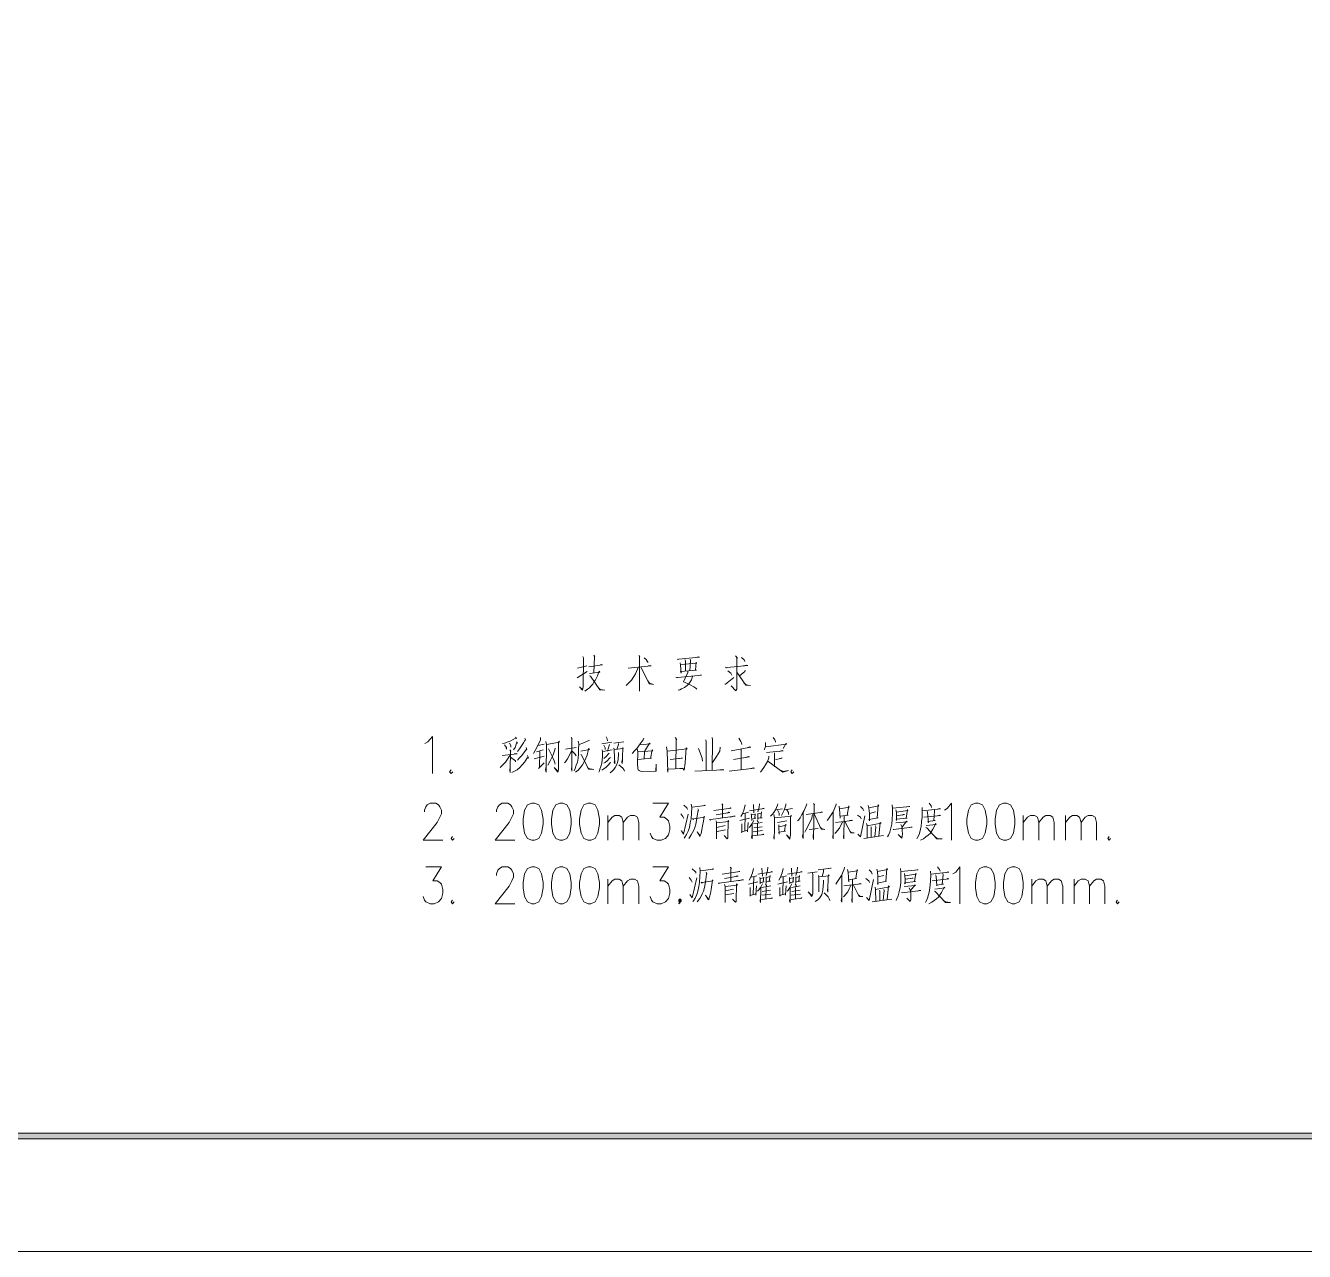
# Model space of a CAD drawing. Header units: millimetres. Extents: x 0 to 414, y 0 to 292.
# Drawn here: x 170.5 to 279.5, y 0 to 104.5 of the extents above; entities that cross this region are included whole.
import ezdxf

# ---------------------------------------------------------------- set-up
doc = ezdxf.new("R2010")
doc.units = ezdxf.units.MM

msp = doc.modelspace()

# ---------------------------------------------------------------- hatches: boundary and pattern name
h = msp.add_hatch(color=0)
h.dxf.hatch_style = 2
h.paths.add_polyline_path([(20.976167, 9.609667), (21.448889, 10.085917), (403.997583, 10.085917), (404.473833, 9.609667)])

# ---------------------------------------------------------------- linework, layer by layer
at = {"color": 0, "lineweight": 0}
for points in [[(0, 0), (0, 292.466889), (414.0835, 292.466889), (414.0835, 0)], [(213.684556, 38.216417), (213.324722, 38.064722), (213.081306, 37.616694), (212.961361, 36.865278), (212.961361, 36.413722), (213.081306, 35.665833), (213.324722, 35.214278), (213.684556, 35.062583), (213.924444, 35.062583), (214.284278, 35.214278), (214.524167, 35.665833), (214.644111, 36.413722), (214.644111, 36.865278), (214.524167, 37.616694), (214.284278, 38.064722), (213.924444, 38.216417)], [(216.083444, 38.216417), (215.723611, 38.064722), (215.483722, 37.616694), (215.363778, 36.865278), (215.363778, 36.413722), (215.483722, 35.665833), (215.723611, 35.214278), (216.083444, 35.062583), (216.323333, 35.062583), (216.683167, 35.214278), (216.923056, 35.665833), (217.043, 36.413722), (217.043, 36.865278), (216.923056, 37.616694), (216.683167, 38.064722), (216.323333, 38.216417)], [(218.485861, 38.216417), (218.126028, 38.064722), (217.886139, 37.616694), (217.766194, 36.865278), (217.766194, 36.413722), (217.886139, 35.665833), (218.126028, 35.214278), (218.485861, 35.062583), (218.72575, 35.062583), (219.085583, 35.214278), (219.325472, 35.665833), (219.445417, 36.413722), (219.445417, 36.865278), (219.325472, 37.616694), (219.085583, 38.064722), (218.72575, 38.216417)], [(251.498806, 38.216417), (251.135444, 38.064722), (250.895556, 37.616694), (250.775611, 36.865278), (250.775611, 36.413722), (250.895556, 35.665833), (251.135444, 35.214278), (251.498806, 35.062583), (251.738694, 35.062583), (252.098528, 35.214278), (252.338417, 35.665833), (252.458361, 36.413722), (252.458361, 36.865278), (252.338417, 37.616694), (252.098528, 38.064722), (251.738694, 38.216417)], [(253.897694, 38.216417), (253.537861, 38.064722), (253.297972, 37.616694), (253.178028, 36.865278), (253.178028, 36.413722), (253.297972, 35.665833), (253.537861, 35.214278), (253.897694, 35.062583), (254.137583, 35.062583), (254.497417, 35.214278), (254.737306, 35.665833), (254.85725, 36.413722), (254.85725, 36.865278), (254.737306, 37.616694), (254.497417, 38.064722), (254.137583, 38.216417)], [(213.684556, 32.79775), (213.324722, 32.649583), (213.081306, 32.198028), (212.961361, 31.446611), (212.961361, 30.998583), (213.081306, 30.247167), (213.324722, 29.795611), (213.684556, 29.647444), (213.924444, 29.647444), (214.284278, 29.795611), (214.524167, 30.247167), (214.644111, 30.998583), (214.644111, 31.446611), (214.524167, 32.198028), (214.284278, 32.649583), (213.924444, 32.79775)], [(216.083444, 32.79775), (215.723611, 32.649583), (215.483722, 32.198028), (215.363778, 31.446611), (215.363778, 30.998583), (215.483722, 30.247167), (215.723611, 29.795611), (216.083444, 29.647444), (216.323333, 29.647444), (216.683167, 29.795611), (216.923056, 30.247167), (217.043, 30.998583), (217.043, 31.446611), (216.923056, 32.198028), (216.683167, 32.649583), (216.323333, 32.79775)], [(218.485861, 32.79775), (218.126028, 32.649583), (217.886139, 32.198028), (217.766194, 31.446611), (217.766194, 30.998583), (217.886139, 30.247167), (218.126028, 29.795611), (218.485861, 29.647444), (218.72575, 29.647444), (219.085583, 29.795611), (219.325472, 30.247167), (219.445417, 30.998583), (219.445417, 31.446611), (219.325472, 32.198028), (219.085583, 32.649583), (218.72575, 32.79775)], [(252.218472, 32.79775), (251.858639, 32.649583), (251.61875, 32.198028), (251.498806, 31.446611), (251.498806, 30.998583), (251.61875, 30.247167), (251.858639, 29.795611), (252.218472, 29.647444), (252.458361, 29.647444), (252.818194, 29.795611), (253.058083, 30.247167), (253.178028, 30.998583), (253.178028, 31.446611), (253.058083, 32.198028), (252.818194, 32.649583), (252.458361, 32.79775)], [(254.617361, 32.79775), (254.257528, 32.649583), (254.017639, 32.198028), (253.897694, 31.446611), (253.897694, 30.998583), (254.017639, 30.247167), (254.257528, 29.795611), (254.617361, 29.647444), (254.85725, 29.647444), (255.217083, 29.795611), (255.456972, 30.247167), (255.580444, 30.998583), (255.580444, 31.446611), (255.456972, 32.198028), (255.217083, 32.649583), (254.85725, 32.79775)], [(226.289306, 29.795611), (226.229333, 29.873222), (226.229333, 29.947306), (226.289306, 30.021389), (226.349278, 30.021389), (226.40925, 29.947306), (226.40925, 29.873222), (226.349278, 29.795611), (226.289306, 29.795611), (226.289306, 30.021389), (226.349278, 30.021389), (226.349278, 29.795611), (226.40925, 29.873222), (226.229333, 29.873222), (226.229333, 29.947306), (226.40925, 29.947306), (226.289306, 29.795611), (226.229333, 29.873222), (226.349278, 30.021389), (226.349278, 29.795611), (226.229333, 29.947306), (226.289306, 30.021389), (226.40925, 29.873222), (226.229333, 29.647444)], [(20.976167, 9.609667), (21.448889, 10.085917), (403.997583, 10.085917), (404.473833, 9.609667)]]:
    msp.add_lwpolyline(points, close=True, dxfattribs=at)
for points in [[(218.051944, 50.729444), (218.094278, 50.605972), (218.073111, 48.150639), (218.051944, 47.97425), (218.006083, 47.850778), (217.745028, 48.125944), (218.006083, 47.900167)], [(218.969167, 50.828222), (219.057361, 50.70475), (219.032667, 50.729444), (218.990333, 49.3395)], [(222.810917, 50.803528), (222.899111, 50.680056), (222.877944, 50.729444), (222.877944, 47.776694), (222.856778, 47.949556), (222.877944, 48.348194)], [(223.269528, 50.605972), (223.445917, 50.457806), (223.530583, 50.334333), (223.597611, 50.207333)], [(226.088222, 50.507194), (226.151722, 50.457806), (226.21875, 50.507194), (227.986167, 50.655361), (227.897972, 50.680056), (227.67925, 50.630667)], [(226.328111, 50.182639), (226.370444, 50.009778), (226.412778, 49.290111), (226.370444, 49.438278), (227.725111, 49.565278), (227.636917, 49.565278), (227.703944, 50.232028), (227.725111, 50.157944), (226.391611, 50.034472)], [(226.719694, 50.457806), (226.786722, 50.359028), (226.786722, 49.462972)], [(227.178306, 50.4825), (227.220639, 50.383722), (227.157139, 49.512361)], [(231.04475, 50.778833), (231.217611, 50.581278), (231.154111, 50.605972), (231.154111, 48.298806), (231.154111, 48.125944), (231.154111, 47.949556), (231.10825, 47.850778), (231.087083, 47.801389), (230.6955, 48.224722)], [(231.566861, 50.630667), (231.785583, 50.433111), (231.852611, 50.284944)], [(217.551, 48.895), (218.422361, 49.438278)], [(217.593333, 49.738139), (218.380028, 49.911)], [(218.619917, 49.265417), (219.491278, 49.388889), (219.448944, 49.462972), (219.381917, 49.314806), (219.29725, 49.067861), (219.187889, 48.845611), (219.099694, 48.669222), (218.990333, 48.521056), (218.880972, 48.372889), (218.729278, 48.200028), (218.59875, 48.051861), (218.443528, 47.924861), (218.334167, 47.850778), (218.203639, 47.752)], [(218.552889, 49.836917), (219.71, 50.009778), (219.600639, 50.034472), (219.491278, 49.985083)], [(218.619917, 49.067861), (218.683417, 49.043167), (219.491278, 47.875472), (219.907556, 47.850778), (219.515972, 47.900167), (219.381917, 48.051861)], [(222.747417, 49.787528), (222.549861, 49.290111), (222.528694, 49.240722), (222.373472, 49.018472), (222.179444, 48.693917), (221.960722, 48.471667), (221.742, 48.249417)], [(221.914861, 49.738139), (223.858667, 49.935694), (223.770472, 49.960389), (223.597611, 49.911)], [(222.987306, 49.836917), (223.685806, 48.397583), (224.056222, 48.3235), (223.706972, 48.446972), (223.576444, 48.644528)], [(225.978861, 48.969083), (226.063528, 48.919694), (226.130556, 48.919694), (228.162556, 49.11725), (228.053194, 49.141944), (227.876806, 49.092556)], [(226.98075, 49.438278), (226.98075, 49.364194), (226.610333, 48.570444), (226.762028, 48.496361), (227.178306, 48.298806), (227.506389, 48.125944), (227.658083, 48.023639), (227.746278, 47.924861)], [(230.212194, 49.812222), (230.279222, 49.762833), (230.34625, 49.787528), (232.0925, 49.960389), (231.961972, 49.985083), (231.697389, 49.935694)], [(230.388583, 49.512361), (230.649639, 49.290111), (230.737833, 49.141944)], [(231.154111, 49.388889), (231.937278, 48.274111), (232.332389, 48.249417), (231.961972, 48.298806), (231.764417, 48.471667)], [(231.873778, 49.565278), (231.852611, 49.438278), (231.394, 49.067861)], [(227.397028, 49.018472), (227.308833, 48.743306), (227.199472, 48.570444), (227.068944, 48.397583), (226.91725, 48.249417), (226.698528, 48.076556), (226.458639, 47.97425), (226.303417, 47.875472), (226.151722, 47.850778)], [(230.127528, 48.372889), (230.212194, 48.372889), (230.910694, 48.919694)], [(204.572306, 43.299944), (204.836889, 43.451639), (205.235528, 43.899667), (205.235528, 40.749361)], [(212.287556, 43.850278), (212.396917, 43.726806), (212.308722, 43.7515), (211.892444, 43.52925), (211.850111, 43.504556), (211.589056, 43.405778), (211.349167, 43.328167), (211.193944, 43.303472)], [(213.095417, 43.7515), (213.180083, 43.578639), (213.116583, 43.603333), (212.986056, 43.352861), (212.809667, 43.105917), (212.636806, 42.858972), (212.460417, 42.633194)], [(214.425389, 43.800889), (214.425389, 43.628028), (214.122, 42.95775), (213.966778, 42.710806), (213.83625, 42.460333)], [(217.046528, 43.825583), (217.134722, 43.702111), (217.113556, 43.726806), (217.113556, 40.946917), (217.067694, 41.144472), (217.088861, 41.345556)], [(220.038083, 43.874972), (220.105111, 43.702111), (220.147444, 43.52925)], [(223.227194, 43.7515), (223.181333, 43.603333), (222.85325, 43.155306), (222.680389, 42.908361), (222.482833, 42.710806), (222.242944, 42.460333)], [(225.911833, 43.800889), (226.042361, 43.652722), (226.000028, 43.652722), (225.975333, 41.172694)], [(228.508278, 43.628028), (228.554139, 43.405778), (228.554139, 40.996306)], [(229.055083, 43.800889), (229.100944, 43.603333), (229.055083, 41.021)], [(231.326972, 43.7515), (231.499833, 43.479861), (231.566861, 43.352861), (231.588028, 43.229389)], [(234.272667, 43.825583), (234.406722, 43.603333), (234.470222, 43.479861), (234.470222, 43.405778)], [(211.349167, 43.18), (211.522028, 42.95775), (211.522028, 42.834278), (211.500861, 42.95775)], [(211.783083, 43.328167), (211.913611, 43.130611), (211.913611, 42.982444), (211.892444, 43.105917)], [(211.828944, 42.760194), (211.913611, 42.686111), (211.871278, 42.661417), (211.850111, 41.095083), (211.850111, 40.823444), (211.807778, 41.021), (211.850111, 41.296167)], [(212.396917, 43.455167), (212.460417, 43.328167), (212.396917, 43.328167), (212.266389, 42.95775), (212.132333, 42.760194)], [(213.204778, 42.95775), (213.268278, 42.760194), (213.225944, 42.834278), (213.007222, 42.509722), (212.809667, 42.262778), (212.615639, 42.065222), (212.460417, 41.888833)], [(214.665278, 42.760194), (214.097306, 42.583806)], [(214.206667, 43.130611), (214.732306, 43.254083)], [(214.361889, 42.633194), (214.340722, 41.271472), (214.252528, 41.172694), (214.732306, 41.666583)], [(214.884, 43.479861), (214.929861, 43.204694), (214.905167, 40.872833), (214.862833, 41.070389), (214.905167, 41.345556)], [(214.951028, 43.229389), (216.062278, 43.430472), (215.998778, 43.504556), (215.977611, 43.278778), (215.956444, 41.070389), (215.93175, 40.946917), (215.910583, 40.872833), (215.5825, 41.246778), (215.93175, 40.922222)], [(215.670694, 42.908361), (215.649528, 42.760194), (215.497833, 42.336861), (215.254417, 41.81475), (215.060389, 41.469028)], [(215.102722, 42.858972), (215.451972, 42.164), (215.451972, 42.139306), (215.5825, 41.81475), (215.649528, 41.641889), (215.670694, 41.543111)], [(217.113556, 42.7355), (216.894833, 42.312167), (216.718444, 41.991139), (216.56675, 41.740667), (216.478556, 41.641889)], [(216.56675, 42.809583), (217.483972, 42.95775)], [(217.134722, 42.661417), (217.395778, 42.38625), (217.462806, 42.262778)], [(217.635667, 43.504556), (217.702694, 43.278778), (217.678, 42.784889), (217.656833, 42.38625), (217.635667, 42.040528), (217.572167, 41.715972), (217.483972, 41.444333), (217.395778, 41.172694), (217.286417, 40.971611)], [(217.854389, 42.661417), (218.595222, 42.784889), (218.531722, 42.883667), (218.489389, 42.710806), (218.401194, 42.312167), (218.291833, 42.040528), (218.161306, 41.740667), (218.006083, 41.493722), (217.812056, 41.222083), (217.635667, 41.021), (217.416944, 40.848139)], [(218.595222, 43.578639), (218.051944, 43.328167), (217.723861, 43.229389)], [(219.688833, 42.760194), (219.71, 42.583806), (219.71, 42.188694), (219.688833, 41.888833), (219.6465, 41.617194), (219.579472, 41.345556), (219.491278, 41.119778), (219.448944, 40.971611), (219.403083, 40.872833)], [(219.667667, 43.278778), (220.496694, 43.430472)], [(219.731167, 42.6085), (220.539028, 42.760194)], [(219.840528, 43.155306), (219.949889, 42.933056), (219.949889, 42.784889)], [(220.320306, 43.204694), (220.147444, 42.661417)], [(221.064667, 42.534417), (221.064667, 42.361556), (221.0435, 41.94175), (220.997639, 41.691278), (220.912972, 41.469028), (220.803611, 41.246778), (220.69425, 41.095083), (220.539028, 40.946917), (220.366167, 40.79875)], [(220.69425, 43.328167), (221.544444, 43.455167)], [(220.69425, 42.908361), (220.715417, 42.7355), (220.75775, 41.567806), (220.715417, 41.691278), (220.736583, 41.81475)], [(220.736583, 42.784889), (221.477417, 42.883667), (221.435083, 42.95775), (221.413917, 42.114611), (221.413917, 41.81475), (221.39275, 41.5925), (221.371583, 41.691278), (221.39275, 41.917056)], [(221.064667, 43.303472), (221.064667, 43.204694), (220.934139, 42.784889)], [(222.680389, 42.834278), (222.722722, 42.6085), (222.701556, 41.493722), (222.722722, 41.296167), (222.722722, 41.172694), (222.768583, 41.045694), (222.85325, 40.996306), (222.941444, 40.946917), (223.117833, 40.922222), (224.229083, 40.946917), (224.253778, 40.946917), (224.274944, 40.971611), (224.296111, 41.543111), (224.253778, 40.946917)], [(222.722722, 42.583806), (224.010361, 42.686111), (223.946861, 42.760194), (223.795167, 42.015833), (223.879833, 42.040528), (222.722722, 41.94175)], [(222.899111, 43.18), (223.770472, 43.278778), (223.728139, 43.328167), (223.290694, 42.6085), (223.269528, 41.991139)], [(225.167472, 43.007139), (225.2345, 42.661417), (225.276833, 40.872833), (225.255667, 41.119778), (226.568, 41.172694), (226.500972, 41.197389), (226.303417, 41.172694), (226.568, 41.172694), (226.677361, 41.021), (226.762028, 41.641889), (226.850222, 42.933056), (226.91725, 42.858972), (225.2345, 42.661417)], [(227.897972, 42.883667), (228.204889, 42.065222), (228.247222, 41.790056)], [(229.753583, 42.982444), (229.71125, 42.661417), (229.4255, 42.188694), (229.07625, 41.691278)], [(230.670806, 42.686111), (232.353556, 42.982444), (232.244194, 43.007139), (232.046639, 42.933056)], [(231.524528, 42.784889), (231.545694, 41.095083)], [(233.620028, 43.377556), (233.620028, 43.204694), (233.598861, 43.081222), (233.574167, 42.95775), (233.531833, 42.834278), (233.4895, 42.760194)], [(233.620028, 43.031833), (235.408611, 43.254083), (235.366278, 43.328167), (235.126389, 42.883667)], [(233.683528, 42.534417), (235.105222, 42.686111), (235.017028, 42.710806), (234.798306, 42.633194)], [(234.360861, 42.509722), (234.382028, 42.38625), (234.382028, 41.320861)], [(211.828944, 42.287472), (211.610222, 41.966444), (211.433833, 41.715972), (211.260972, 41.518417), (211.130444, 41.394944), (210.999917, 41.246778)], [(211.151611, 42.287472), (212.43925, 42.435639), (212.372222, 42.460333), (212.199361, 42.410944)], [(211.871278, 42.139306), (212.308722, 41.839444), (212.308722, 41.740667), (212.241694, 41.864139)], [(213.314139, 42.287472), (213.398806, 42.040528), (213.335306, 42.114611), (213.13775, 41.790056), (213.095417, 41.740667), (212.876694, 41.493722), (212.657972, 41.271472), (212.43925, 41.070389), (212.220528, 40.946917), (212.001806, 40.823444)], [(214.732306, 42.213389), (213.903278, 41.991139)], [(217.854389, 42.361556), (217.921417, 42.336861), (218.531722, 41.119778), (218.969167, 41.095083), (218.531722, 41.172694), (218.443528, 41.271472)], [(220.429667, 41.691278), (220.366167, 41.641889), (220.210944, 41.469028), (220.038083, 41.296167), (219.840528, 41.144472), (219.6465, 41.021)], [(220.277972, 42.485028), (220.235639, 42.410944), (220.038083, 42.188694), (219.819361, 42.015833)], [(220.387333, 42.114611), (220.320306, 42.040528), (220.105111, 41.81475), (219.928722, 41.691278), (219.840528, 41.617194)], [(221.107, 41.493722), (221.435083, 41.197389), (221.523278, 41.095083), (221.586778, 40.946917)], [(225.495556, 41.94175), (226.522139, 42.065222), (226.412778, 42.065222), (226.21875, 42.015833)], [(230.889528, 41.94175), (232.244194, 42.164), (232.134833, 42.188694), (231.937278, 42.114611)], [(233.881083, 42.213389), (233.881083, 42.089917), (233.771722, 41.765361), (233.620028, 41.493722), (233.464806, 41.246778), (233.334278, 41.045694), (233.182583, 40.848139)], [(233.792889, 41.765361), (233.814056, 41.790056), (235.080528, 40.872833), (235.563833, 40.996306), (235.080528, 40.922222), (234.928833, 40.996306)], [(234.470222, 41.966444), (234.516083, 41.94175), (235.017028, 42.040528), (234.95, 42.065222), (234.840639, 42.015833)], [(206.8195, 41.049222), (206.685444, 40.897528), (206.8195, 40.749361), (206.950028, 40.897528)], [(227.591056, 40.946917), (230.0605, 41.070389), (229.951139, 41.095083), (229.71125, 41.045694)], [(230.519111, 40.946917), (232.656944, 41.197389), (232.547583, 41.222083), (232.353556, 41.172694)], [(235.891917, 41.049222), (235.757861, 40.897528), (235.891917, 40.749361), (236.022444, 40.897528)], [(204.540556, 37.465), (204.540556, 37.616694), (204.6605, 37.916556), (204.780444, 38.064722), (205.020333, 38.216417), (205.500111, 38.216417), (205.74, 38.064722), (205.859944, 37.916556), (205.979889, 37.616694), (205.979889, 37.313306), (205.859944, 37.013444), (205.620056, 36.565417), (204.420611, 35.062583), (206.099833, 35.062583)], [(210.682417, 37.465), (210.682417, 37.616694), (210.802361, 37.916556), (210.922306, 38.064722), (211.162194, 38.216417), (211.641972, 38.216417), (211.881861, 38.064722), (212.001806, 37.916556), (212.12175, 37.616694), (212.12175, 37.313306), (212.001806, 37.013444), (211.761917, 36.565417), (210.562472, 35.062583), (212.241694, 35.062583)], [(224.006833, 38.216417), (225.326222, 38.216417), (224.606556, 37.013444), (224.966389, 37.013444), (225.206278, 36.865278), (225.326222, 36.713583), (225.446167, 36.265556), (225.446167, 35.965694), (225.326222, 35.514139), (225.086333, 35.214278), (224.7265, 35.062583), (224.366667, 35.062583), (224.006833, 35.214278), (223.886889, 35.365972), (223.766944, 35.665833)], [(229.880583, 38.167028), (229.979361, 38.064722), (229.940556, 38.040028), (229.940556, 36.974639)], [(233.094389, 38.167028), (233.055583, 37.867167), (232.956806, 37.472056)], [(234.66425, 38.167028), (234.643083, 38.040028), (234.466694, 37.644917), (234.307944, 37.422667), (234.166833, 37.246278), (234.02925, 37.098111)], [(235.338056, 38.167028), (235.338056, 38.040028), (235.200472, 37.620222), (235.059361, 37.348583), (234.960583, 37.172194)], [(237.126639, 38.167028), (237.084306, 37.990639), (236.907917, 37.595528), (236.706833, 37.246278), (236.548083, 36.974639), (236.4105, 36.777083), (236.329361, 36.703)], [(237.701667, 38.191722), (237.779278, 38.064722), (237.761639, 38.117639), (237.701667, 35.1155), (237.6805, 35.362444), (237.701667, 35.757556)], [(239.624306, 38.167028), (239.606667, 38.015333), (239.366778, 37.472056), (239.148056, 37.122806), (238.971667, 36.875861), (238.872889, 36.727694)], [(247.547694, 38.216417), (247.724083, 37.990639), (247.762889, 37.842472)], [(248.8565, 37.616694), (249.096389, 37.764861), (249.456222, 38.216417), (249.456222, 35.062583)], [(220.165083, 35.062583), (220.165083, 37.165139)], [(220.165083, 36.565417), (220.524917, 37.013444), (220.764806, 37.165139), (221.124639, 37.165139), (221.364528, 37.013444), (221.484472, 36.565417), (221.484472, 35.062583)], [(221.484472, 36.565417), (221.847833, 37.013444), (222.087722, 37.165139), (222.447556, 37.165139), (222.687444, 37.013444), (222.807389, 36.565417), (222.807389, 35.062583)], [(226.384556, 37.295667), (226.564472, 37.073417), (226.645611, 36.900556)], [(226.426889, 35.831639), (226.444528, 35.859861), (226.624444, 35.56), (227.023083, 37.270972)], [(226.645611, 38.040028), (226.903139, 37.817778), (226.941944, 37.743694), (226.963111, 37.669611)], [(227.280611, 38.142333), (227.280611, 38.117639), (227.319417, 37.842472), (227.29825, 37.373278), (227.259444, 36.875861), (227.199472, 36.526611), (227.121861, 36.1315), (227.023083, 35.831639), (226.881972, 35.535306), (226.744389, 35.313056), (226.684417, 35.238972)], [(227.834472, 37.743694), (227.894444, 37.620222), (227.855639, 37.595528), (227.795667, 37.122806), (227.735694, 36.752389), (227.675722, 36.427833), (227.598111, 36.1315), (227.499333, 35.90925), (227.397028, 35.708167), (227.280611, 35.510611), (227.181833, 35.362444), (227.061889, 35.214278)], [(227.358222, 37.867167), (228.469472, 38.015333), (228.430667, 38.040028), (228.331889, 37.990639)], [(227.397028, 36.900556), (227.478167, 36.826472), (227.499333, 36.875861), (228.4095, 37.024028), (228.370694, 37.098111), (228.310722, 36.678306), (228.25075, 36.279667), (228.190778, 35.933944), (228.113167, 35.634083), (228.053194, 35.461222), (228.014389, 35.387139), (227.7745, 35.78225), (228.032028, 35.436528), (228.074361, 35.485917)], [(228.846944, 36.826472), (228.906917, 36.777083), (228.945722, 36.826472), (231.009472, 37.098111), (230.871889, 37.098111), (230.614361, 37.024028)], [(229.20325, 37.595528), (230.691972, 37.793083), (230.635528, 37.817778), (230.533222, 37.768389)], [(229.404333, 37.221583), (230.554389, 37.422667), (230.476778, 37.447361), (230.374472, 37.373278)], [(231.863194, 38.064722), (231.785583, 37.694306), (231.648, 37.320361), (231.506889, 37.073417)], [(231.665639, 37.320361), (232.163056, 37.447361)], [(231.884361, 37.348583), (231.845556, 35.859861)], [(232.240667, 37.570833), (233.493028, 37.768389), (233.433056, 37.793083), (233.253139, 37.719)], [(232.399417, 37.295667), (232.420583, 37.1475), (232.44175, 36.752389), (232.44175, 36.851167), (232.776889, 36.92525), (232.699278, 36.92525), (232.738083, 37.320361), (232.716917, 37.270972), (232.420583, 37.221583)], [(232.579333, 38.092944), (232.618139, 37.397972)], [(232.956806, 37.348583), (232.956806, 36.826472), (232.977972, 36.92525), (233.313111, 36.974639), (233.214333, 36.974639), (233.274306, 37.472056), (233.274306, 37.373278), (232.977972, 37.295667)], [(234.325583, 37.246278), (234.364389, 36.974639), (234.364389, 36.057417), (234.34675, 35.140194), (234.325583, 35.288361), (234.34675, 35.510611)], [(234.385556, 36.974639), (235.814306, 37.098111), (235.754333, 37.172194), (235.736694, 36.949944), (235.736694, 35.584694), (235.715528, 35.313056), (235.694361, 35.214278), (235.676722, 35.140194), (235.398028, 35.510611), (235.676722, 35.214278)], [(234.466694, 37.644917), (235.059361, 37.743694)], [(234.643083, 37.644917), (234.784194, 37.373278), (234.784194, 37.172194)], [(235.218111, 37.644917), (235.913083, 37.768389)], [(235.419194, 37.644917), (235.556778, 37.422667), (235.577944, 37.246278)], [(236.826778, 37.447361), (236.805611, 35.214278), (236.766806, 35.387139), (236.805611, 35.658778)], [(237.602889, 37.246278), (237.542917, 36.92525), (237.444139, 36.678306), (237.285389, 36.378444), (237.165444, 36.106806), (237.0455, 35.90925), (236.946722, 35.757556)], [(237.084306, 37.246278), (238.456611, 37.447361), (238.396639, 37.472056), (238.237889, 37.397972)], [(237.761639, 37.320361), (238.354306, 36.008028), (238.671806, 35.983333), (238.633, 35.983333), (238.375472, 36.057417), (238.276694, 36.180889)], [(239.387944, 37.49675), (239.387944, 35.189583), (239.349139, 35.313056), (239.387944, 35.658778)], [(239.885361, 37.965944), (239.924167, 37.719), (239.984139, 36.92525), (239.962972, 37.098111), (240.657944, 37.196889), (240.580333, 37.196889), (240.69675, 37.990639), (240.739083, 37.867167), (239.945333, 37.743694)], [(240.301639, 37.1475), (240.280472, 35.164889), (240.241667, 35.33775), (240.280472, 35.634083)], [(241.451694, 37.196889), (241.691583, 37.024028), (241.751556, 36.875861)], [(241.4905, 35.584694), (241.709222, 35.33775), (242.086694, 37.122806)], [(241.709222, 37.94125), (241.910306, 37.743694), (241.987917, 37.570833)], [(242.365389, 38.015333), (242.425361, 37.793083), (242.464167, 37.348583), (242.464167, 36.703), (242.425361, 36.826472), (243.197944, 36.974639), (243.137972, 36.949944), (243.219111, 38.064722), (243.279083, 37.990639), (242.425361, 37.817778)], [(242.485333, 37.348583), (242.979222, 37.472056)], [(244.390333, 38.064722), (244.429139, 37.768389), (244.429139, 37.295667), (244.4115, 36.851167), (244.369167, 36.427833), (244.291556, 36.082111), (244.192778, 35.732861), (244.094, 35.485917), (244.012861, 35.33775)], [(244.450306, 37.793083), (245.900222, 37.94125), (245.819083, 37.94125), (245.660333, 37.916556)], [(244.729, 37.644917), (244.767806, 37.447361), (244.785444, 37.122806), (244.785444, 36.752389), (244.746639, 36.851167), (245.6815, 36.949944), (245.600361, 36.949944), (245.699139, 37.669611), (245.741472, 37.595528), (244.767806, 37.447361)], [(244.785444, 37.1475), (245.462778, 37.246278), (245.381639, 37.246278), (245.282861, 37.196889)], [(246.9515, 37.842472), (246.969139, 37.49675), (246.9515, 37.024028), (246.912694, 36.653611), (246.870361, 36.205583), (246.852722, 36.156194), (246.79275, 35.859861), (246.693972, 35.535306), (246.574028, 35.288361), (246.514056, 35.164889)], [(246.990306, 37.570833), (248.517833, 37.743694), (248.419056, 37.768389), (248.281472, 37.719)], [(247.089083, 37.024028), (248.517833, 37.172194), (248.440222, 37.196889), (248.359083, 37.1475)], [(247.388944, 37.521444), (247.42775, 37.422667), (247.487722, 36.576), (247.445389, 36.653611), (248.06275, 36.727694), (247.942806, 36.727694), (248.023944, 37.521444), (248.002778, 37.644917)], [(255.580444, 35.062583), (255.580444, 37.165139)], [(255.580444, 36.565417), (255.940278, 37.013444), (256.180167, 37.165139), (256.54, 37.165139), (256.779889, 37.013444), (256.899833, 36.565417), (256.899833, 35.062583)], [(256.899833, 36.565417), (257.259667, 37.013444), (257.499556, 37.165139), (257.859389, 37.165139), (258.099278, 37.013444), (258.219222, 36.565417), (258.219222, 35.062583)], [(259.178778, 35.062583), (259.178778, 37.165139)], [(259.178778, 36.565417), (259.538611, 37.013444), (259.782028, 37.165139), (260.141861, 37.165139), (260.38175, 37.013444), (260.501694, 36.565417), (260.501694, 35.062583)], [(260.501694, 36.565417), (260.861528, 37.013444), (261.101417, 37.165139), (261.46125, 37.165139), (261.701139, 37.013444), (261.821083, 36.565417), (261.821083, 35.062583)], [(229.404333, 36.703), (229.443139, 36.526611), (229.443139, 36.057417), (229.443139, 35.78225), (229.443139, 35.164889), (229.443139, 35.288361), (229.443139, 35.535306)], [(229.443139, 36.526611), (230.494417, 36.653611), (230.416806, 36.752389), (230.416806, 36.628917), (230.395639, 35.411833), (230.395639, 35.263667), (230.335667, 35.189583), (230.078139, 35.461222)], [(230.159278, 36.304361), (229.464306, 36.156194)], [(232.240667, 36.92525), (231.429278, 36.727694)], [(231.588028, 36.452528), (231.588028, 35.708167), (231.545694, 35.757556), (232.081917, 35.90925), (232.064278, 35.78225), (232.103083, 36.205583), (232.12425, 36.576)], [(232.618139, 36.752389), (232.480556, 36.477222), (232.300639, 36.230278), (232.201861, 36.1315)], [(232.480556, 36.403139), (232.459389, 35.164889), (232.420583, 35.288361), (232.459389, 35.535306)], [(232.579333, 36.452528), (233.334278, 36.576)], [(232.6005, 36.106806), (233.313111, 36.205583)], [(232.896833, 36.752389), (232.977972, 36.628917), (232.977972, 36.551306)], [(232.935639, 36.452528), (232.918, 35.485917)], [(235.419194, 36.703), (234.625444, 36.576)], [(234.741861, 36.378444), (234.741861, 36.205583), (234.763028, 35.56), (234.741861, 35.757556), (235.316889, 35.831639), (235.239278, 35.831639), (235.316889, 36.403139), (235.359222, 36.329056), (234.763028, 36.205583)], [(238.096778, 36.057417), (237.324194, 35.958639)], [(240.160528, 36.604222), (240.022944, 36.329056), (239.903, 36.082111), (239.74425, 35.884556), (239.624306, 35.732861), (239.525528, 35.634083)], [(239.567861, 36.576), (241.035417, 36.752389), (240.975444, 36.777083), (240.756722, 36.727694)], [(240.37925, 36.653611), (240.876667, 35.683472), (241.173, 35.683472), (240.915472, 35.708167), (240.816694, 35.806944)], [(243.257917, 35.411833), (243.377861, 36.576), (243.455472, 36.501917), (242.266611, 36.279667), (242.227806, 36.477222), (242.266611, 36.304361), (242.28425, 35.263667)], [(242.622917, 35.33775), (242.622917, 36.156194), (242.605278, 36.205583)], [(242.979222, 36.279667), (243.000389, 36.180889), (242.922778, 35.362444)], [(244.489111, 36.008028), (244.527917, 35.983333), (246.115417, 36.180889), (245.999, 36.180889), (245.857889, 36.1315)], [(244.707833, 36.526611), (245.6815, 36.628917), (245.639167, 36.678306), (245.244056, 36.180889)], [(245.145278, 36.403139), (245.222889, 36.230278), (245.261694, 36.082111), (245.261694, 35.884556), (245.282861, 35.609389), (245.261694, 35.387139), (245.222889, 35.238972), (244.926556, 35.535306), (245.222889, 35.263667)], [(247.307806, 36.304361), (248.161528, 36.403139), (248.101556, 36.477222), (248.002778, 36.254972), (247.882833, 36.008028), (247.784056, 35.859861), (247.664111, 35.683472), (247.664111, 35.658778), (247.466556, 35.485917), (247.269, 35.33775), (247.071444, 35.189583), (246.810389, 35.062583)], [(247.286639, 36.1315), (247.346611, 36.106806), (248.2215, 35.164889), (248.658944, 35.164889), (248.637778, 35.164889), (248.239139, 35.214278), (248.06275, 35.33775)], [(206.939444, 35.365972), (206.8195, 35.214278), (206.939444, 35.062583), (207.059389, 35.214278)], [(229.481944, 35.806944), (230.198083, 35.933944)], [(232.540528, 35.436528), (233.471861, 35.535306), (233.433056, 35.56), (233.313111, 35.510611)], [(233.351917, 35.884556), (232.558167, 35.78225)], [(241.987917, 35.214278), (243.656556, 35.461222)], [(262.900583, 35.365972), (262.780639, 35.214278), (262.900583, 35.062583), (263.020528, 35.214278)], [(204.6605, 32.79775), (205.979889, 32.79775), (205.260222, 31.598306), (205.620056, 31.598306), (205.859944, 31.446611), (205.979889, 31.298444), (206.099833, 30.846889), (206.099833, 30.547028), (205.979889, 30.095472), (205.74, 29.795611), (205.380167, 29.647444), (205.020333, 29.647444), (204.6605, 29.795611), (204.540556, 29.947306), (204.420611, 30.247167)], [(210.682417, 32.046333), (210.682417, 32.198028), (210.802361, 32.497889), (210.922306, 32.649583), (211.162194, 32.79775), (211.641972, 32.79775), (211.881861, 32.649583), (212.001806, 32.497889), (212.12175, 32.198028), (212.12175, 31.898167), (212.001806, 31.598306), (211.761917, 31.14675), (210.562472, 29.647444), (212.241694, 29.647444)], [(224.006833, 32.79775), (225.326222, 32.79775), (224.606556, 31.598306), (224.966389, 31.598306), (225.206278, 31.446611), (225.326222, 31.298444), (225.446167, 30.846889), (225.446167, 30.547028), (225.326222, 30.095472), (225.086333, 29.795611), (224.7265, 29.647444), (224.366667, 29.647444), (224.006833, 29.795611), (223.886889, 29.947306), (223.766944, 30.247167)], [(228.000278, 32.723667), (228.000278, 32.698972), (228.039083, 32.427333), (228.017917, 31.954611), (227.979111, 31.457194), (227.919139, 31.111472), (227.841528, 30.712833), (227.74275, 30.4165), (227.601639, 30.116639), (227.464056, 29.894389), (227.404083, 29.820306)], [(230.60025, 32.748361), (230.699028, 32.649583), (230.660222, 32.624889), (230.660222, 31.555972)], [(233.814056, 32.748361), (233.77525, 32.452028), (233.676472, 32.053389)], [(236.336417, 32.748361), (236.297611, 32.452028), (236.198833, 32.053389)], [(240.3475, 32.748361), (240.326333, 32.600194), (240.089972, 32.053389), (239.87125, 31.707667), (239.691333, 31.457194), (239.592556, 31.309028)], [(248.267361, 32.79775), (248.44375, 32.5755), (248.486083, 32.427333)], [(249.576167, 32.198028), (249.816056, 32.346194), (250.175889, 32.79775), (250.175889, 29.647444)], [(220.165083, 29.647444), (220.165083, 31.746472)], [(220.165083, 31.14675), (220.524917, 31.598306), (220.764806, 31.746472), (221.124639, 31.746472), (221.364528, 31.598306), (221.484472, 31.14675), (221.484472, 29.647444)], [(221.484472, 31.14675), (221.847833, 31.598306), (222.087722, 31.746472), (222.447556, 31.746472), (222.687444, 31.598306), (222.807389, 31.14675), (222.807389, 29.647444)], [(227.10775, 31.880528), (227.284139, 31.658278), (227.365278, 31.481889)], [(227.146556, 30.4165), (227.167722, 30.441194), (227.344111, 30.144861), (227.74275, 31.855833)], [(227.365278, 32.624889), (227.622806, 32.402639), (227.661611, 32.325028), (227.682778, 32.250944)], [(228.554139, 32.325028), (228.614111, 32.201556), (228.575306, 32.176861), (228.515333, 31.707667), (228.455361, 31.333722), (228.395389, 31.012694), (228.317778, 30.712833), (228.219, 30.490583), (228.120222, 30.293028), (228.000278, 30.091944), (227.9015, 29.943778), (227.781556, 29.795611)], [(228.077889, 32.452028), (229.189139, 32.600194), (229.150333, 32.624889), (229.051556, 32.5755)], [(228.120222, 31.481889), (228.197833, 31.407806), (228.219, 31.457194), (229.132694, 31.605361), (229.090361, 31.682972), (229.030389, 31.259639), (228.973944, 30.861), (228.913972, 30.515278), (228.832833, 30.218944), (228.772861, 30.042556), (228.734056, 29.968472), (228.494167, 30.367111), (228.755222, 30.017861), (228.794028, 30.06725)], [(229.566611, 31.407806), (229.626583, 31.358417), (229.665389, 31.407806), (231.732667, 31.682972), (231.591556, 31.682972), (231.334028, 31.605361)], [(229.926444, 32.176861), (231.415167, 32.377944), (231.355194, 32.402639), (231.256417, 32.349722)], [(230.124, 31.806444), (231.274056, 32.004), (231.196444, 32.028694), (231.097667, 31.954611)], [(232.586389, 32.649583), (232.50525, 32.275639), (232.367667, 31.905222), (232.226556, 31.658278)], [(232.385306, 31.905222), (232.882722, 32.028694)], [(232.604028, 31.929917), (232.565222, 30.441194)], [(232.963861, 32.152167), (234.212694, 32.349722), (234.152722, 32.377944), (233.972806, 32.300333)], [(233.122611, 31.880528), (233.14025, 31.732361), (233.161417, 31.333722), (233.161417, 31.4325), (233.496556, 31.506583), (233.418944, 31.506583), (233.45775, 31.905222), (233.440111, 31.855833), (233.14025, 31.806444)], [(233.299, 32.674278), (233.337806, 31.979306)], [(233.676472, 31.929917), (233.676472, 31.407806), (233.697639, 31.506583), (234.032778, 31.555972), (233.934, 31.555972), (233.993972, 32.053389), (233.993972, 31.954611), (233.697639, 31.880528)], [(235.105222, 32.649583), (235.027611, 32.275639), (234.8865, 31.905222), (234.748917, 31.658278)], [(234.907667, 31.905222), (235.405083, 32.028694)], [(235.126389, 31.929917), (235.087583, 30.441194)], [(235.482694, 32.152167), (236.735056, 32.349722), (236.675083, 32.377944), (236.495167, 32.300333)], [(235.641444, 31.880528), (235.662611, 31.732361), (235.68025, 31.333722), (235.68025, 31.4325), (236.018917, 31.506583), (235.941306, 31.506583), (235.980111, 31.905222), (235.958944, 31.855833), (235.662611, 31.806444)], [(235.821361, 32.674278), (235.860167, 31.979306)], [(236.198833, 31.929917), (236.198833, 31.407806), (236.216472, 31.506583), (236.555139, 31.555972), (236.456361, 31.555972), (236.516333, 32.053389), (236.516333, 31.954611), (236.216472, 31.880528)], [(237.228944, 32.250944), (238.005056, 32.349722)], [(237.606417, 32.275639), (237.645222, 32.102778), (237.645222, 30.490583), (237.588778, 30.317722), (237.567611, 30.268333), (237.250111, 30.663444), (237.588778, 30.317722)], [(238.541278, 31.658278), (238.541278, 31.555972), (238.541278, 31.457194), (238.498944, 30.836306), (238.460139, 30.663444), (238.400167, 30.441194), (238.322556, 30.293028), (238.202611, 30.116639), (238.065028, 29.968472), (237.846306, 29.820306)], [(238.082667, 32.526111), (239.215083, 32.674278), (239.133944, 32.674278), (238.957556, 32.649583)], [(238.121472, 32.053389), (238.163806, 31.880528), (238.163806, 30.663444), (238.142639, 30.811611), (238.163806, 31.086778)], [(238.163806, 31.929917), (239.035167, 32.028694), (238.975194, 32.102778), (238.957556, 31.929917), (238.91875, 30.811611), (238.91875, 30.63875), (238.897583, 30.786917), (238.91875, 31.012694)], [(238.541278, 32.526111), (238.558917, 32.349722), (238.438972, 31.954611)], [(240.107611, 32.078083), (240.107611, 29.770917), (240.068806, 29.894389), (240.107611, 30.243639)], [(240.605028, 32.550806), (240.643833, 32.300333), (240.703806, 31.506583), (240.682639, 31.682972), (241.377611, 31.78175), (241.3, 31.78175), (241.419944, 32.5755), (241.45875, 32.452028), (240.665, 32.325028)], [(241.021306, 31.732361), (241.000139, 29.746222), (240.961333, 29.919083), (241.000139, 30.218944)], [(242.171361, 31.78175), (242.41125, 31.605361), (242.471222, 31.457194)], [(242.213694, 30.169556), (242.428889, 29.919083), (242.806361, 31.707667)], [(242.428889, 32.526111), (242.629972, 32.325028), (242.707583, 32.152167)], [(243.085056, 32.600194), (243.145028, 32.377944), (243.183833, 31.929917), (243.183833, 31.284333), (243.145028, 31.407806), (243.917611, 31.555972), (243.861167, 31.531278), (243.938778, 32.649583), (243.99875, 32.5755), (243.145028, 32.402639)], [(243.205, 31.929917), (243.702417, 32.053389)], [(245.11, 32.649583), (245.148806, 32.349722), (245.148806, 31.880528), (245.131167, 31.4325), (245.088833, 31.012694), (245.011222, 30.663444), (244.912444, 30.317722), (244.813667, 30.06725), (244.732528, 29.919083)], [(245.169972, 32.377944), (246.619889, 32.526111), (246.53875, 32.526111), (246.38, 32.501417)], [(245.448667, 32.22625), (245.487472, 32.028694), (245.508639, 31.707667), (245.508639, 31.333722), (245.466306, 31.4325), (246.401167, 31.531278), (246.320028, 31.531278), (246.418806, 32.250944), (246.461139, 32.176861), (245.487472, 32.028694)], [(245.508639, 31.732361), (246.182444, 31.831139), (246.101306, 31.831139), (246.002528, 31.78175)], [(247.671167, 32.427333), (247.692333, 32.078083), (247.671167, 31.605361), (247.632361, 31.234944), (247.590028, 30.786917), (247.572389, 30.737528), (247.512417, 30.441194), (247.413639, 30.116639), (247.293694, 29.869694), (247.233722, 29.746222)], [(247.709972, 32.152167), (249.2375, 32.325028), (249.138722, 32.349722), (249.001139, 32.300333)], [(247.80875, 31.605361), (249.2375, 31.757056), (249.159889, 31.78175), (249.07875, 31.732361)], [(248.108611, 32.102778), (248.147417, 32.004), (248.207389, 31.160861), (248.168583, 31.234944), (248.782417, 31.309028), (248.662472, 31.309028), (248.743611, 32.102778), (248.722444, 32.22625)], [(256.300111, 29.647444), (256.300111, 31.746472)], [(256.300111, 31.14675), (256.659944, 31.598306), (256.899833, 31.746472), (257.259667, 31.746472), (257.499556, 31.598306), (257.6195, 31.14675), (257.6195, 29.647444)], [(257.6195, 31.14675), (257.979333, 31.598306), (258.219222, 31.746472), (258.579056, 31.746472), (258.818944, 31.598306), (258.938889, 31.14675), (258.938889, 29.647444)], [(259.901972, 29.647444), (259.901972, 31.746472)], [(259.901972, 31.14675), (260.261806, 31.598306), (260.501694, 31.746472), (260.861528, 31.746472), (261.101417, 31.598306), (261.221361, 31.14675), (261.221361, 29.647444)], [(261.221361, 31.14675), (261.581194, 31.598306), (261.821083, 31.746472), (262.180917, 31.746472), (262.420806, 31.598306), (262.54075, 31.14675), (262.54075, 29.647444)], [(230.124, 31.284333), (230.162806, 31.111472), (230.162806, 30.63875), (230.162806, 30.367111), (230.162806, 29.746222), (230.162806, 29.869694), (230.162806, 30.116639)], [(230.162806, 31.111472), (231.214083, 31.234944), (231.136472, 31.333722), (231.136472, 31.21025), (231.115306, 29.993167), (231.115306, 29.845), (231.055333, 29.770917), (230.797806, 30.042556)], [(230.878944, 30.889222), (230.183972, 30.737528)], [(232.963861, 31.506583), (232.148944, 31.309028)], [(232.307694, 31.037389), (232.307694, 30.293028), (232.268889, 30.342417), (232.801583, 30.490583), (232.783944, 30.367111), (232.82275, 30.786917), (232.843917, 31.160861)], [(233.337806, 31.333722), (233.200222, 31.062083), (233.020306, 30.811611), (232.921528, 30.712833)], [(233.200222, 30.988), (233.179056, 29.746222), (233.14025, 29.869694), (233.179056, 30.116639)], [(233.299, 31.037389), (234.053944, 31.160861)], [(233.320167, 30.688139), (234.032778, 30.786917)], [(233.6165, 31.333722), (233.697639, 31.21025), (233.697639, 31.136167)], [(233.655306, 31.037389), (233.637667, 30.06725)], [(235.482694, 31.506583), (234.667778, 31.309028)], [(234.826528, 31.037389), (234.826528, 30.293028), (234.787722, 30.342417), (235.323944, 30.490583), (235.302778, 30.367111), (235.345111, 30.786917), (235.36275, 31.160861)], [(235.860167, 31.333722), (235.722583, 31.062083), (235.542667, 30.811611), (235.443889, 30.712833)], [(235.722583, 30.988), (235.701417, 29.746222), (235.662611, 29.869694), (235.701417, 30.116639)], [(235.821361, 31.037389), (236.576306, 31.160861)], [(235.839, 30.688139), (236.555139, 30.786917)], [(236.138861, 31.333722), (236.216472, 31.21025), (236.216472, 31.136167)], [(236.177667, 31.037389), (236.1565, 30.06725)], [(238.618889, 30.564667), (238.936389, 30.243639), (239.035167, 30.06725), (239.0775, 29.919083)], [(240.883722, 31.185556), (240.742611, 30.913917), (240.622667, 30.663444), (240.463917, 30.465889), (240.3475, 30.317722), (240.248722, 30.218944)], [(240.287528, 31.160861), (241.755083, 31.333722), (241.695111, 31.358417), (241.476389, 31.309028)], [(241.098917, 31.234944), (241.596333, 30.268333), (241.896194, 30.268333), (241.635139, 30.293028), (241.536361, 30.391806)], [(243.977583, 29.993167), (244.097528, 31.160861), (244.178667, 31.086778), (242.986278, 30.861), (242.947472, 31.062083), (242.986278, 30.889222), (243.007444, 29.845)], [(243.342583, 29.919083), (243.342583, 30.737528), (243.324944, 30.786917)], [(243.702417, 30.861), (243.720056, 30.762222), (243.642444, 29.943778)], [(245.208778, 30.589361), (245.247583, 30.564667), (246.838611, 30.762222), (246.718667, 30.762222), (246.577556, 30.712833)], [(245.4275, 31.111472), (246.401167, 31.21025), (246.362361, 31.259639), (245.963722, 30.762222)], [(245.864944, 30.988), (245.942556, 30.811611), (245.984889, 30.663444), (245.984889, 30.465889), (246.002528, 30.19425), (245.984889, 29.968472), (245.942556, 29.820306), (245.646222, 30.116639), (245.942556, 29.845)], [(248.027472, 30.889222), (248.881194, 30.988), (248.821222, 31.062083), (248.722444, 30.836306), (248.6025, 30.589361), (248.503722, 30.441194), (248.383778, 30.268333), (248.383778, 30.243639), (248.186222, 30.06725), (247.988667, 29.919083), (247.791111, 29.770917), (247.533583, 29.647444)], [(248.009833, 30.712833), (248.066278, 30.688139), (248.941167, 29.746222), (249.378611, 29.746222), (249.357444, 29.746222), (248.962333, 29.795611), (248.782417, 29.919083)], [(206.939444, 29.947306), (206.8195, 29.795611), (206.939444, 29.647444), (207.059389, 29.795611)], [(230.201611, 30.391806), (230.91775, 30.515278)], [(233.260194, 30.017861), (234.191528, 30.116639), (234.152722, 30.144861), (234.032778, 30.091944)], [(234.075111, 30.465889), (233.281361, 30.367111)], [(235.782556, 30.017861), (236.713889, 30.116639), (236.675083, 30.144861), (236.555139, 30.091944)], [(236.593944, 30.465889), (235.800194, 30.367111)], [(242.707583, 29.795611), (244.376222, 30.042556)], [(263.62025, 29.947306), (263.500306, 29.795611), (263.62025, 29.647444), (263.740194, 29.795611)]]:
    msp.add_lwpolyline(points, dxfattribs=at)

doc.saveas('drawing.dxf')
